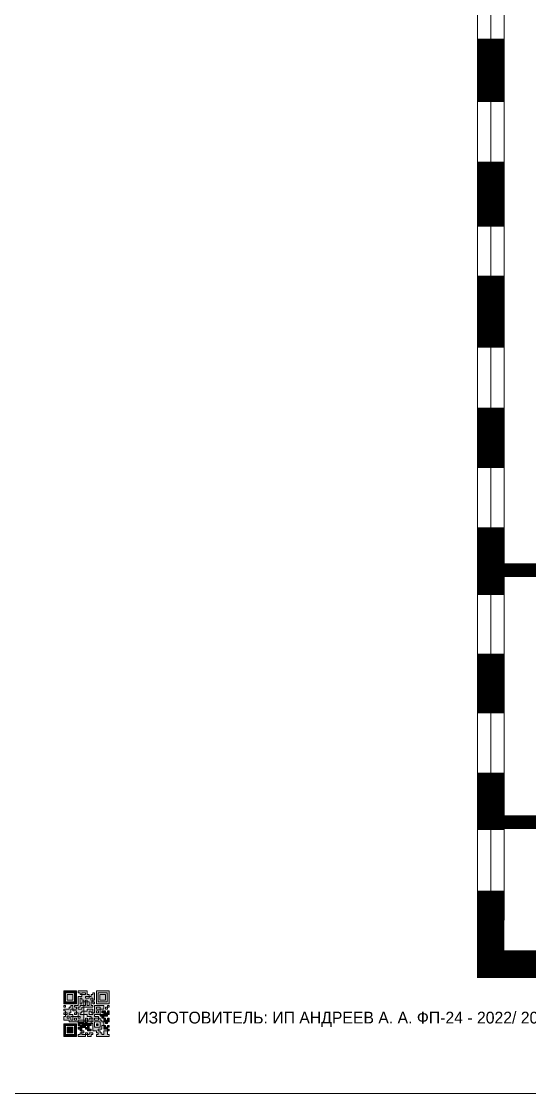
# Model space of a CAD drawing. Header units: millimetres. Extents: x 13114 to 67229, y 22859 to 38520.
# Drawn here: x 20960 to 21080.7, y 34763.2 to 35018 of the extents above; entities that cross this region are included whole.
import ezdxf

# ---------------------------------------------------------------- set-up
doc = ezdxf.new("R2010")
doc.units = ezdxf.units.MM
doc.styles.add('обычный', font='arial.ttf')

# ---------------------------------------------------------------- blocks, each defined once
blk = doc.blocks.new('QR')
at = {"lineweight": 0}
h = blk.add_hatch(color=256, dxfattribs=at)
h.dxf.hatch_style = 1
h.paths.add_polyline_path([(9241.16, 2687.38), (9242.01, 2687.38), (9242.01, 2687.83), (9241.59, 2687.83), (9241.59, 2688.68), (9239.45, 2688.68), (9239.45, 2688.25), (9239.86, 2688.25), (9239.86, 2687.83), (9240.29, 2687.83), (9240.29, 2688.25), (9241.16, 2688.25), (9241.16, 2687.83), (9240.29, 2687.83), (9240.29, 2687.38), (9239.45, 2687.38), (9239.45, 2685.22), (9238.57, 2685.22), (9238.57, 2684.8), (9239.02, 2684.8), (9239.02, 2684.37), (9238.13, 2684.37), (9238.13, 2683.92), (9239.02, 2683.92), (9239.02, 2683.5), (9239.44, 2683.5), (9239.44, 2682.64), (9239.87, 2682.64), (9239.87, 2682.18), (9239.44, 2682.18), (9239.44, 2682.64), (9238.13, 2682.64), (9238.13, 2681.76), (9237.71, 2681.76), (9237.71, 2682.64), (9238.13, 2682.64), (9238.13, 2683.07), (9237.27, 2683.07), (9237.27, 2683.51), (9237.71, 2683.51), (9237.71, 2684.37), (9238.13, 2684.37), (9238.13, 2685.22), (9237.71, 2685.22), (9237.71, 2684.8), (9237.28, 2684.8), (9237.28, 2684.38), (9235.98, 2684.38), (9235.98, 2683.92), (9236.4, 2683.92), (9236.4, 2683.49), (9236.84, 2683.49), (9236.84, 2683.07), (9236.4, 2683.07), (9236.4, 2682.64), (9235.98, 2682.64), (9235.98, 2681.76), (9237.29, 2681.76), (9237.29, 2681.33), (9239.43, 2681.33), (9239.43, 2681.76), (9240.74, 2681.76), (9240.74, 2683.05), (9239.87, 2683.05), (9239.87, 2683.5), (9240.29, 2683.5), (9240.29, 2683.91), (9240.74, 2683.91), (9240.74, 2684.81), (9240.29, 2684.81), (9240.29, 2684.79), (9240.29, 2684.37), (9239.45, 2684.37), (9239.45, 2684.8), (9239.87, 2684.8), (9239.87, 2685.21), (9240.74, 2685.21), (9240.74, 2686.1), (9240.29, 2686.1), (9240.29, 2685.64), (9239.86, 2685.64), (9239.86, 2686.95), (9240.29, 2686.95), (9240.29, 2686.52), (9240.74, 2686.52), (9240.74, 2686.1), (9241.16, 2686.1), (9241.16, 2686.53), (9241.59, 2686.53), (9241.59, 2686.1), (9242.02, 2686.1), (9242.02, 2685.21), (9241.59, 2685.21), (9241.59, 2686.1), (9241.16, 2686.1), (9241.16, 2685.21), (9240.74, 2685.21), (9240.74, 2684.81), (9242.89, 2684.81), (9242.89, 2685.22), (9242.47, 2685.22), (9242.47, 2686.11), (9242.89, 2686.11), (9242.89, 2686.52), (9242.46, 2686.52), (9242.46, 2686.95), (9242.89, 2686.95), (9242.89, 2686.52), (9243.32, 2686.52), (9243.32, 2688.26), (9242.9, 2688.26), (9242.9, 2687.83), (9242.47, 2687.83), (9242.47, 2687.38), (9242.01, 2687.38), (9242.01, 2686.94), (9241.16, 2686.94)])
h.paths.add_polyline_path([(9239.02, 2682.18), (9239.02, 2681.76), (9238.54, 2681.76), (9238.54, 2682.18)], flags=16)
h.paths.add_polyline_path([(9237.27, 2682.65), (9237.27, 2682.19), (9236.83, 2682.19), (9236.83, 2682.65)], flags=16)
h = blk.add_hatch(color=256, dxfattribs=at)
h.dxf.hatch_style = 1
h.paths.add_polyline_path([(9238.15, 2687.83), (9236.83, 2687.83), (9236.83, 2686.52), (9238.15, 2686.52)], flags=0)
h.paths.add_polyline_path([(9239.01, 2685.65), (9239.01, 2688.68), (9235.98, 2688.68), (9235.98, 2685.65)])
h.paths.add_polyline_path([(9236.41, 2686.1), (9236.41, 2688.26), (9238.56, 2688.26), (9238.56, 2686.1)], flags=16)
h.paths.add_polyline_path([(9236.83, 2686.52), (9236.83, 2687.83), (9238.15, 2687.83), (9238.15, 2686.52)], flags=0)
h = blk.add_hatch(color=256, dxfattribs=at)
h.dxf.hatch_style = 1
h.paths.add_polyline_path([(9238.15, 2686.52), (9238.15, 2687.83), (9236.83, 2687.83), (9236.83, 2686.52)])
h.paths.add_polyline_path([(9245.91, 2686.52), (9245.91, 2687.83), (9244.59, 2687.83), (9244.59, 2686.52)], flags=0)
h.paths.add_polyline_path([(9246.77, 2685.65), (9246.77, 2688.68), (9243.74, 2688.68), (9243.74, 2685.65)])
h.paths.add_polyline_path([(9244.17, 2686.1), (9244.17, 2688.26), (9246.32, 2688.26), (9246.32, 2686.1)], flags=16)
h.paths.add_polyline_path([(9244.59, 2686.52), (9244.59, 2687.83), (9245.91, 2687.83), (9245.91, 2686.52)], flags=0)
h = blk.add_hatch(color=256, dxfattribs=at)
h.dxf.hatch_style = 1
h.paths.add_polyline_path([(9243.32, 2686.11), (9242.89, 2686.11), (9242.89, 2685.64), (9243.32, 2685.64)])
h.paths.add_polyline_path([(9239.02, 2683.07), (9239.02, 2683.5), (9238.56, 2683.5), (9238.56, 2683.07)])
h.paths.add_polyline_path([(9236.4, 2684.8), (9236.4, 2685.22), (9235.98, 2685.22), (9235.98, 2684.8)])
h.paths.add_polyline_path([(9236.4, 2683.07), (9236.4, 2683.49), (9235.98, 2683.49), (9235.98, 2683.07)])
h = blk.add_hatch(color=256, dxfattribs=at)
h.dxf.hatch_style = 1
h.paths.add_polyline_path([(9240.75, 2681.76), (9240.75, 2681.35), (9241.17, 2681.35), (9241.17, 2681.76)])
h.paths.add_polyline_path([(9241.6, 2682.18), (9241.17, 2682.18), (9241.17, 2681.76), (9241.6, 2681.76)])
h.paths.add_polyline_path([(9242.47, 2681.34), (9242.47, 2682.19), (9242.02, 2682.19), (9242.02, 2681.76), (9241.6, 2681.76), (9241.6, 2681.34)])
h.paths.add_polyline_path([(9239.87, 2678.3), (9239.44, 2678.3), (9239.44, 2677.89), (9241.17, 2677.89), (9241.17, 2678.3), (9240.28, 2678.3), (9240.28, 2678.73), (9239.87, 2678.73)])
h.paths.add_polyline_path([(9240.75, 2678.73), (9240.75, 2679.19), (9240.28, 2679.19), (9240.28, 2678.73)])
h.paths.add_polyline_path([(9241.6, 2678.73), (9241.17, 2678.73), (9241.17, 2678.3), (9241.6, 2678.3)])
h.paths.add_polyline_path([(9242.02, 2678.3), (9241.6, 2678.3), (9241.6, 2677.89), (9242.48, 2677.89), (9242.48, 2678.31), (9242.9, 2678.31), (9242.9, 2678.73), (9242.02, 2678.73)])
h.paths.add_polyline_path([(9246.36, 2684.37), (9246.36, 2684.79), (9245.93, 2684.79), (9245.93, 2684.37)])
h.paths.add_polyline_path([(9246.78, 2685.2), (9246.36, 2685.2), (9246.36, 2684.79), (9246.78, 2684.79)])
h.paths.add_polyline_path([(9245.91, 2687.83), (9244.59, 2687.83), (9244.59, 2686.52), (9245.91, 2686.52)])
h = blk.add_hatch(color=256, dxfattribs=at)
h.dxf.hatch_style = 1
h.paths.add_polyline_path([(9243.32, 2682.64), (9243.32, 2683.07), (9244.62, 2683.07), (9244.62, 2684.37), (9243.74, 2684.37), (9243.74, 2684.8), (9244.62, 2684.8), (9244.62, 2684.37), (9245.48, 2684.37), (9245.48, 2685.22), (9243.32, 2685.22), (9243.32, 2683.5), (9242.89, 2683.5), (9242.89, 2683.06), (9242.01, 2683.06), (9242.01, 2683.91), (9242.47, 2683.91), (9242.47, 2683.5), (9242.89, 2683.5), (9242.89, 2684.38), (9241.59, 2684.38), (9241.59, 2683.91), (9240.74, 2683.91), (9240.74, 2683.05), (9241.59, 2683.05), (9241.59, 2682.64), (9242.47, 2682.64), (9242.47, 2682.19), (9242.91, 2682.19), (9242.91, 2681.34), (9242.48, 2681.34), (9242.48, 2680.91), (9242.91, 2680.91), (9242.91, 2679.17), (9243.75, 2679.17), (9243.75, 2678.73), (9244.2, 2678.73), (9244.2, 2678.3), (9243.75, 2678.3), (9243.75, 2677.88), (9246.78, 2677.88), (9246.78, 2678.3), (9246.35, 2678.3), (9246.35, 2679.19), (9245.48, 2679.19), (9245.48, 2678.31), (9245.05, 2678.31), (9245.05, 2678.73), (9244.62, 2678.73), (9244.62, 2679.19), (9244.2, 2679.19), (9244.2, 2679.61), (9245.05, 2679.61), (9245.05, 2680.46), (9245.48, 2680.46), (9245.48, 2681.34), (9245.04, 2681.34), (9245.04, 2681.76), (9244.63, 2681.76), (9244.63, 2682.19), (9244.21, 2682.19), (9244.21, 2681.76), (9243.32, 2681.76), (9243.32, 2682.19), (9244.21, 2682.19), (9244.21, 2682.64)])
h.paths.add_polyline_path([(9243.75, 2683.49), (9243.75, 2683.92), (9244.21, 2683.92), (9244.21, 2683.49)], flags=16)
h.paths.add_polyline_path([(9243.32, 2681.34), (9244.63, 2681.34), (9244.63, 2680.04), (9243.32, 2680.04)], flags=16)
h.paths.add_polyline_path([(9243.76, 2680.89), (9244.18, 2680.89), (9244.18, 2680.48), (9243.76, 2680.48)], flags=0)
h = blk.add_hatch(color=256, dxfattribs=at)
h.dxf.hatch_style = 1
h.paths.add_polyline_path([(9246.36, 2683.07), (9246.78, 2683.07), (9246.78, 2683.92), (9246.36, 2683.92), (9246.36, 2683.49), (9245.92, 2683.49), (9245.92, 2683.92), (9245.06, 2683.92), (9245.06, 2683.49), (9245.48, 2683.49), (9245.48, 2683.07), (9244.62, 2683.07), (9244.62, 2682.65), (9245.05, 2682.65), (9245.05, 2682.18), (9245.48, 2682.18), (9245.48, 2682.65), (9246.36, 2682.65)])
h.paths.add_polyline_path([(9246.78, 2682.18), (9246.36, 2682.18), (9246.36, 2681.75), (9245.92, 2681.75), (9245.92, 2682.18), (9245.48, 2682.18), (9245.48, 2681.34), (9245.48, 2681.34), (9245.94, 2681.34), (9245.94, 2680.91), (9246.36, 2680.91), (9246.36, 2681.34), (9246.78, 2681.34)])
h = blk.add_hatch(color=256, dxfattribs=at)
h.dxf.hatch_style = 1
h.paths.add_polyline_path([(9235.98, 2680.9), (9235.98, 2677.86), (9239.02, 2677.86), (9239.02, 2680.9)])
h.paths.add_polyline_path([(9238.57, 2680.48), (9238.57, 2678.32), (9236.41, 2678.32), (9236.41, 2680.48)], flags=16)
h.paths.add_polyline_path([(9238.15, 2680.05), (9238.15, 2678.74), (9236.83, 2678.74), (9236.83, 2680.05)], flags=0)
h = blk.add_hatch(color=256, dxfattribs=at)
h.dxf.hatch_style = 1
h.paths.add_polyline_path([(9242.02, 2680.46), (9242.48, 2680.46), (9242.48, 2680.91), (9241.58, 2680.91), (9241.58, 2681.35), (9241.17, 2681.35), (9241.17, 2680.91), (9240.75, 2680.91), (9240.75, 2681.33), (9239.43, 2681.33), (9239.43, 2680.46), (9239.86, 2680.46), (9239.86, 2680.92), (9240.3, 2680.92), (9240.3, 2680.46), (9239.86, 2680.46), (9239.86, 2680.04), (9239.44, 2680.04), (9239.44, 2679.62), (9239.86, 2679.62), (9239.86, 2679.19), (9240.29, 2679.19), (9240.29, 2680.03), (9241.18, 2680.03), (9241.18, 2680.47), (9241.6, 2680.47), (9241.6, 2680.03), (9241.18, 2680.03), (9241.18, 2679.61), (9241.6, 2679.61), (9241.6, 2679.19), (9242.47, 2679.19), (9242.47, 2679.6), (9242.02, 2679.6)])
h = blk.add_hatch(color=256, dxfattribs=at)
h.dxf.hatch_style = 1
h.paths.add_polyline_path([(9244.18, 2680.48), (9244.18, 2680.89), (9243.76, 2680.89), (9243.76, 2680.48)])
h = blk.add_hatch(color=256, dxfattribs=at)
h.dxf.hatch_style = 1
h.paths.add_polyline_path([(9238.15, 2680.05), (9236.83, 2680.05), (9236.83, 2678.74), (9238.15, 2678.74)])
h = blk.add_hatch(color=256, dxfattribs=at)
h.dxf.hatch_style = 1
h.paths.add_polyline_path([(9245.93, 2680.04), (9245.93, 2680.46), (9245.48, 2680.46), (9245.48, 2679.62), (9246.35, 2679.62), (9246.35, 2680.04)])
h.paths.add_polyline_path([(9246.78, 2680.04), (9246.78, 2680.46), (9246.35, 2680.46), (9246.35, 2680.04)])
h.paths.add_polyline_path([(9246.78, 2679.18), (9246.78, 2679.62), (9246.35, 2679.62), (9246.35, 2679.18)])
for points in [[(9237.71, 2685.22), (9238.13, 2685.22), (9238.13, 2684.37), (9237.71, 2684.37), (9237.71, 2683.51), (9237.27, 2683.51), (9237.27, 2683.07), (9238.13, 2683.07), (9238.13, 2682.64), (9237.71, 2682.64), (9237.71, 2681.76), (9238.13, 2681.76), (9238.13, 2682.64), (9239.44, 2682.64), (9239.44, 2683.5), (9239.02, 2683.5), (9239.02, 2683.07), (9238.56, 2683.07), (9238.56, 2683.5), (9239.02, 2683.5), (9239.02, 2683.92), (9238.13, 2683.92), (9238.13, 2684.37), (9239.02, 2684.37), (9239.02, 2684.8), (9238.57, 2684.8), (9238.57, 2685.22), (9239.45, 2685.22), (9239.45, 2687.38), (9240.29, 2687.38), (9240.29, 2687.83), (9239.86, 2687.83), (9239.86, 2688.25), (9239.45, 2688.25), (9239.45, 2688.68), (9241.59, 2688.68), (9241.59, 2687.83), (9242.01, 2687.83), (9242.01, 2687.38), (9242.47, 2687.38), (9242.47, 2687.83), (9242.9, 2687.83), (9242.9, 2688.26), (9243.32, 2688.26), (9243.32, 2686.52), (9242.89, 2686.52), (9242.89, 2686.11), (9243.32, 2686.11), (9243.32, 2685.64), (9242.89, 2685.64), (9242.89, 2686.11), (9242.47, 2686.11), (9242.47, 2685.22), (9242.89, 2685.22), (9242.89, 2684.81), (9240.74, 2684.81), (9240.74, 2683.91), (9241.59, 2683.91), (9241.59, 2684.38), (9242.89, 2684.38), (9242.89, 2683.5), (9242.47, 2683.5), (9242.47, 2683.91), (9242.01, 2683.91), (9242.01, 2683.06), (9242.89, 2683.06), (9242.89, 2683.5), (9243.32, 2683.5), (9243.32, 2685.22), (9245.48, 2685.22), (9245.48, 2684.37), (9244.62, 2684.37), (9244.62, 2683.07), (9245.48, 2683.07), (9245.48, 2683.49), (9245.06, 2683.49), (9245.06, 2683.92), (9245.92, 2683.92), (9245.92, 2683.49), (9246.36, 2683.49), (9246.36, 2683.92), (9246.78, 2683.92), (9246.78, 2683.07), (9246.36, 2683.07), (9246.36, 2682.65), (9245.48, 2682.65), (9245.48, 2682.18), (9245.92, 2682.18), (9245.92, 2681.75), (9246.36, 2681.75), (9246.36, 2682.18), (9246.78, 2682.18), (9246.78, 2681.34), (9246.36, 2681.34), (9246.36, 2680.91), (9245.94, 2680.91), (9245.94, 2681.34), (9245.48, 2681.34), (9245.48, 2680.46), (9245.93, 2680.46), (9245.93, 2680.04), (9246.35, 2680.04), (9246.35, 2680.46), (9246.78, 2680.46), (9246.78, 2680.04), (9246.78, 2680.04), (9246.35, 2680.04), (9246.35, 2679.62), (9246.78, 2679.62), (9246.78, 2679.18), (9246.35, 2679.18), (9246.35, 2678.3), (9246.78, 2678.3), (9246.78, 2677.88), (9243.75, 2677.88), (9243.75, 2678.3), (9244.2, 2678.3), (9244.2, 2678.73), (9243.75, 2678.73), (9243.75, 2679.17), (9242.91, 2679.17), (9242.91, 2680.91), (9242.48, 2680.91), (9242.48, 2680.46), (9242.02, 2680.46), (9242.02, 2679.6), (9242.47, 2679.6), (9242.47, 2679.19), (9241.6, 2679.19), (9241.6, 2679.61), (9241.18, 2679.61), (9241.18, 2680.03), (9240.29, 2680.03), (9240.29, 2679.19), (9240.75, 2679.19), (9240.75, 2678.73), (9240.28, 2678.73), (9240.28, 2678.3), (9241.17, 2678.3), (9241.17, 2678.73), (9241.6, 2678.73), (9241.6, 2678.3), (9242.02, 2678.3), (9242.02, 2678.73), (9242.9, 2678.73), (9242.9, 2678.31), (9242.48, 2678.31), (9242.48, 2677.89), (9241.6, 2677.89), (9241.6, 2678.3), (9241.17, 2678.3), (9241.17, 2677.89), (9239.44, 2677.89), (9239.44, 2678.3), (9239.87, 2678.3), (9239.87, 2678.73), (9240.28, 2678.73), (9240.28, 2679.19), (9240.29, 2679.19), (9239.86, 2679.19), (9239.86, 2679.62), (9239.44, 2679.62), (9239.44, 2680.04), (9239.86, 2680.04), (9239.86, 2680.46), (9239.43, 2680.46), (9239.43, 2681.33), (9237.29, 2681.33), (9237.29, 2681.76), (9235.98, 2681.76), (9235.98, 2682.64), (9236.4, 2682.64), (9236.4, 2683.07), (9235.98, 2683.07), (9235.98, 2683.49), (9236.4, 2683.49), (9236.4, 2683.92), (9235.98, 2683.92), (9235.98, 2684.38), (9237.28, 2684.38), (9237.28, 2684.8), (9237.71, 2684.8), (9237.71, 2685.22), (9237.92, 2685.22)], [(9240.74, 2686.1), (9240.74, 2686.52), (9240.29, 2686.52), (9240.29, 2686.95), (9239.86, 2686.95), (9239.86, 2685.64), (9240.29, 2685.64), (9240.29, 2686.1), (9240.74, 2686.1), (9240.74, 2686.52)], [(9240.74, 2685.21), (9239.87, 2685.21), (9239.87, 2684.8), (9239.45, 2684.8), (9239.45, 2684.37), (9240.29, 2684.37), (9240.29, 2684.79), (9240.29, 2684.81), (9240.74, 2684.81), (9240.74, 2685.21), (9239.87, 2685.21)], [(9240.74, 2683.91), (9240.29, 2683.91), (9240.29, 2683.5), (9239.87, 2683.5), (9239.87, 2683.05), (9240.74, 2683.05), (9240.74, 2683.91)], [(9244.62, 2684.37), (9244.62, 2684.8), (9243.74, 2684.8), (9243.74, 2684.37), (9244.62, 2684.37)], [(9240.74, 2683.05), (9240.74, 2681.76), (9239.43, 2681.76), (9239.43, 2681.33), (9240.75, 2681.33), (9240.75, 2681.35), (9240.75, 2680.91), (9241.17, 2680.91), (9241.17, 2681.35), (9241.58, 2681.35), (9241.58, 2680.91), (9242.48, 2680.91), (9242.48, 2681.34), (9242.91, 2681.34), (9242.91, 2682.19), (9242.47, 2682.19), (9242.47, 2682.64), (9241.59, 2682.64), (9241.59, 2683.05), (9240.74, 2683.05)], [(9239.86, 2680.46), (9239.86, 2680.92), (9240.3, 2680.92), (9240.3, 2680.46), (9239.86, 2680.46)], [(9241.6, 2681.76), (9242.02, 2681.76), (9242.02, 2682.19), (9242.47, 2682.19), (9242.47, 2681.34), (9241.6, 2681.34), (9241.6, 2681.76)], [(9244.62, 2683.07), (9243.32, 2683.07), (9243.32, 2682.64), (9244.21, 2682.64), (9244.21, 2682.19), (9243.32, 2682.19), (9243.32, 2681.76), (9244.21, 2681.76), (9244.21, 2682.19), (9244.63, 2682.19), (9244.63, 2681.76), (9245.04, 2681.76), (9245.04, 2681.34), (9245.48, 2681.34)], [(9245.48, 2682.18), (9245.05, 2682.18), (9245.05, 2682.65), (9244.62, 2682.65), (9244.62, 2683.07)], [(9245.48, 2682.18), (9245.48, 2681.34)], [(9245.48, 2680.46), (9245.05, 2680.46), (9245.05, 2679.61), (9244.2, 2679.61), (9244.2, 2679.19), (9244.62, 2679.19), (9244.62, 2678.73), (9245.05, 2678.73), (9245.05, 2678.31), (9245.48, 2678.31), (9245.48, 2679.19), (9246.35, 2679.19), (9246.35, 2679.07)], [(9246.35, 2679.62), (9245.48, 2679.62), (9245.48, 2680.46)], [(9245.48, 2680.46), (9245.48, 2679.62), (9246.35, 2679.62), (9246.35, 2680.04), (9245.93, 2680.04), (9245.93, 2680.46), (9245.48, 2680.46), (9245.48, 2679.62)], [(9246.35, 2679.62), (9246.35, 2679.18)]]:
    blk.add_lwpolyline(points, dxfattribs=at)
for points in [[(9235.98, 2685.65), (9239.01, 2685.65), (9239.01, 2688.68), (9235.98, 2688.68)], [(9243.74, 2685.65), (9246.77, 2685.65), (9246.77, 2688.68), (9243.74, 2688.68)], [(9236.41, 2688.26), (9238.56, 2688.26), (9238.56, 2686.1), (9236.41, 2686.1)], [(9236.83, 2687.83), (9238.15, 2687.83), (9238.15, 2686.52), (9236.83, 2686.52)], [(9240.29, 2687.83), (9241.16, 2687.83), (9241.16, 2688.25), (9240.29, 2688.25)], [(9240.29, 2688.25), (9241.16, 2688.25), (9241.16, 2687.83), (9240.29, 2687.83)], [(9241.16, 2686.1), (9240.74, 2686.1), (9240.74, 2685.21), (9241.16, 2685.21)], [(9242.01, 2687.38), (9241.16, 2687.38), (9241.16, 2686.94), (9242.01, 2686.94)], [(9241.16, 2687.38), (9242.01, 2687.38), (9242.01, 2686.94), (9241.16, 2686.94)], [(9241.16, 2686.53), (9241.59, 2686.53), (9241.59, 2686.1), (9241.16, 2686.1)], [(9241.59, 2686.1), (9242.02, 2686.1), (9242.02, 2685.21), (9241.59, 2685.21)], [(9242.89, 2686.52), (9242.46, 2686.52), (9242.46, 2686.95), (9242.89, 2686.95)], [(9244.17, 2688.26), (9246.32, 2688.26), (9246.32, 2686.1), (9244.17, 2686.1)], [(9244.59, 2687.83), (9245.91, 2687.83), (9245.91, 2686.52), (9244.59, 2686.52)], [(9235.98, 2684.8), (9236.4, 2684.8), (9236.4, 2685.22), (9235.98, 2685.22)], [(9236.4, 2683.07), (9236.84, 2683.07), (9236.84, 2683.49), (9236.4, 2683.49)], [(9243.75, 2683.92), (9244.21, 2683.92), (9244.21, 2683.49), (9243.75, 2683.49)], [(9245.93, 2684.79), (9246.36, 2684.79), (9246.36, 2684.37), (9245.93, 2684.37)], [(9246.36, 2685.2), (9246.78, 2685.2), (9246.78, 2684.79), (9246.36, 2684.79)], [(9235.98, 2677.86), (9239.02, 2677.86), (9239.02, 2680.9), (9235.98, 2680.9)], [(9236.83, 2682.19), (9237.27, 2682.19), (9237.27, 2682.65), (9236.83, 2682.65)], [(9238.54, 2682.18), (9239.02, 2682.18), (9239.02, 2681.76), (9238.54, 2681.76)], [(9239.44, 2682.64), (9239.87, 2682.64), (9239.87, 2682.18), (9239.44, 2682.18)], [(9240.75, 2681.76), (9241.17, 2681.76), (9241.17, 2681.35), (9240.75, 2681.35)], [(9241.17, 2682.18), (9241.6, 2682.18), (9241.6, 2681.76), (9241.17, 2681.76)], [(9243.32, 2680.04), (9244.63, 2680.04), (9244.63, 2681.34), (9243.32, 2681.34)], [(9243.76, 2680.89), (9244.18, 2680.89), (9244.18, 2680.48), (9243.76, 2680.48)], [(9236.41, 2680.48), (9238.57, 2680.48), (9238.57, 2678.32), (9236.41, 2678.32)], [(9236.83, 2680.05), (9238.15, 2680.05), (9238.15, 2678.74), (9236.83, 2678.74)], [(9241.18, 2680.03), (9241.6, 2680.03), (9241.6, 2680.47), (9241.18, 2680.47)]]:
    blk.add_lwpolyline(points, close=True, dxfattribs=at)

msp = doc.modelspace()

# ---------------------------------------------------------------- linework, layer by layer
at = {"color": 5, "lineweight": 0}
msp.add_lwpolyline([(20946.69, 34763.23), (21546.69, 34763.23), (21546.69, 35158.23), (20946.69, 35158.23)], close=True, dxfattribs=at)
at = {"lineweight": 0}
for points in [[(21068.34, 35058.1), (21068.34, 34804.53)], [(21071.49, 35057.81), (21071.49, 34804.24)], [(21074.68, 35058), (21074.68, 34804.43)]]:
    msp.add_lwpolyline(points, dxfattribs=at)
for points, const_width in [([(21071.49, 35013.96), (21071.49, 34998.92)], 6.56), ([(21071.49, 34984.72), (21071.49, 34969.26)], 6.56), ([(21071.49, 34957.61), (21071.49, 34940.48)], 6.56), ([(21071.49, 34926.26), (21071.49, 34911.9)], 6.56), ([(21071.49, 34897.82), (21071.49, 34881.76)], 6.56), ([(21211.5, 34887.64), (21073.62, 34887.64)], 3.28), ([(21071.49, 34867.76), (21071.49, 34853.62)], 6.56), ([(21071.49, 34839.49), (21071.49, 34825.89)], 6.56), ([(21124.03, 34827.75), (21072.27, 34827.75)], 3.28), ([(21071.49, 34811.48), (21071.49, 34794), (21280.66, 34794), (21280.66, 34806.33)], 6.56)]:
    msp.add_lwpolyline(points, dxfattribs=dict(at, const_width=const_width))

# ---------------------------------------------------------------- block references
at = {"color": 22, "lineweight": 100, "true_color": 0xbb1e10}
msp.add_blockref('QR', (11734.1, 32098.94), dxfattribs=at)

# ---------------------------------------------------------------- texts
at = {"lineweight": 0, "insert": (21061.59, 34780.88), "char_height": 2.8, "width": 191.3484, "attachment_point": 5, "style": 'обычный'}
msp.add_mtext('\\pi-8.4,l8.4,t8.4;{\\fProxima Nova Rg|b0|i0|c204|p2;ИЗГОТОВИТЕЛЬ: ИП АНДРЕЕВ А. А.\\fProxima Nova Rg|b0|i0|c0|p2; \\fProxima Nova Rg|b0|i0|c204|p2;ФП-24 - 2022/ 200-25-1440 ГОСТ 34428-2018-Е\\H1.2266x; }', dxfattribs=at)

doc.saveas('drawing.dxf')
